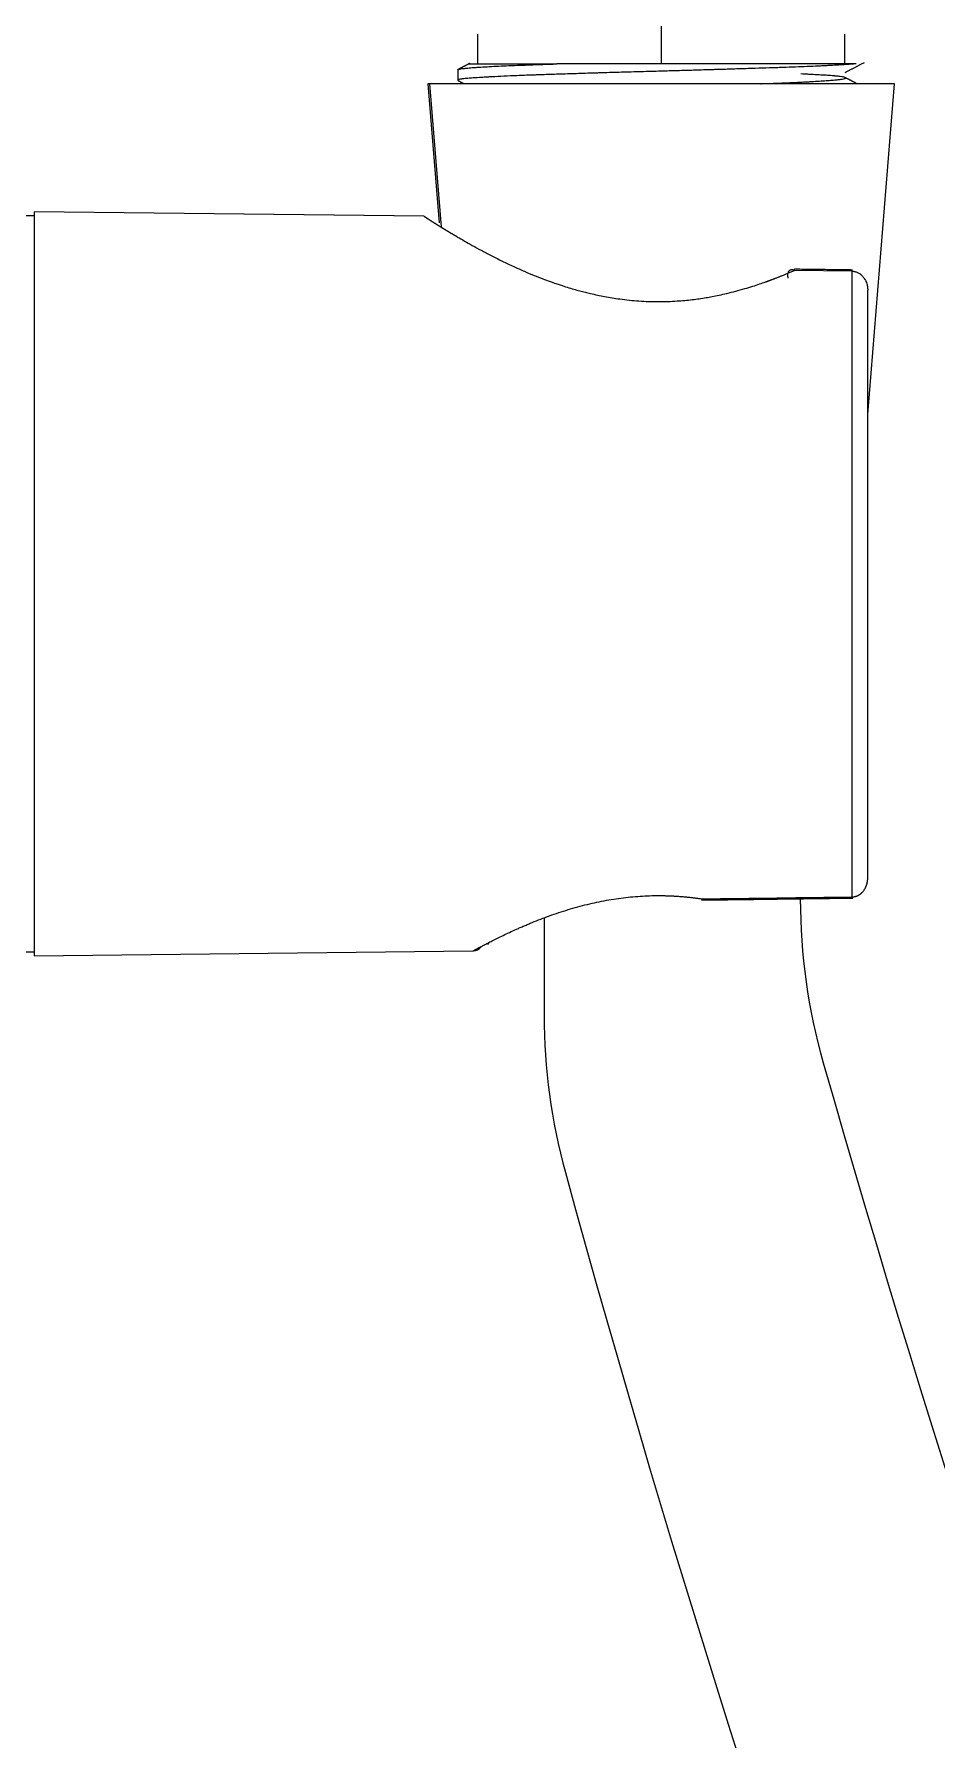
# Model space of a CAD drawing. Extents: x 19821 to 22981, y -91 to 2224.
# Drawn here: x 20713.3 to 20758.8, y 941.5 to 1027.4 of the extents above; entities that cross this region are included whole.
import ezdxf

# ---------------------------------------------------------------- set-up
doc = ezdxf.new("R2010")
doc.units = 0
doc.header["$LTSCALE"] = 10
doc.header["$MEASUREMENT"] = 0
doc.layers.get('0').update_dxf_attribs({"linetype": 'CONTINUOUS'})
doc.layers.add('1', color=7, linetype='CONTINUOUS')

msp = doc.modelspace()

# ---------------------------------------------------------------- linework, layer by layer
at = {"color": 7, "ltscale": 0.5}
for p, q in [((20751.944, 983.92), (20751.944, 983.838)), ((20739.039, 982.903), (20739.039, 977.995))]:
    msp.add_line(p, q, dxfattribs=at)
for centre, radius, start, end in [((20781.944, 983.838), 30, 180, 195.93825), ((20769.039, 977.995), 30, 180, 195.33822), ((21500.008, 1188.902), 776.771, 195.938254, 213.945498), ((21463.067, 1168.357), 749.661, 195.338215, 214.217207)]:
    msp.add_arc(centre, radius, start, end, dxfattribs=at)
at = {"layer": '1', "color": 7, "linetype": 'Continuous', "lineweight": 18}
for p, q in [((20735.681, 1027.439), (20735.681, 1025.939)), ((20754.181, 1025.939), (20754.181, 1027.439)), ((20734.681, 1025.639), (20734.681, 1025.116)), ((20744.931, 1025.939), (20739.675, 1025.939)), ((20754.752, 1025.939), (20744.931, 1025.939)), ((20733.181, 1024.939), (20733.745, 1017.924)), ((20733.269, 1024.939), (20733.181, 1024.939)), ((20756.681, 1024.939), (20733.269, 1024.939)), ((20755.341, 1008.263), (20756.681, 1024.939)), ((20713.341, 1018.289), (20710.341, 1018.289)), ((20732.985, 1018.266), (20713.341, 1018.489)), ((20713.341, 1018.489), (20713.341, 980.989)), ((20755.341, 984.919), (20755.341, 1014.527)), ((20710.341, 981.189), (20713.341, 981.189)), ((20713.341, 980.989), (20735.465, 981.24))]:
    msp.add_line(p, q, dxfattribs=at)
at = {"layer": '1', "color": 7, "linetype": 'Continuous', "lineweight": 13}
for p, q in [((20744.931, 1027.939), (20744.931, 1027.439)), ((20744.931, 1027.439), (20744.931, 1025.939)), ((20733.269, 1024.939), (20733.844, 1017.721)), ((20732.98, 1018.266), (20713.341, 1018.489)), ((20754.55, 1015.491), (20751.648, 1015.529)), ((20754.55, 983.955), (20754.55, 1015.491))]:
    msp.add_line(p, q, dxfattribs=at)
at = {"layer": '1', "color": 7, "linetype": 'Continuous', "lineweight": 18}
for centre, major_axis, ratio, start_param, end_param in [((20751.643, 1015.098), (-0.007, -0.5), 0.000023, 2.610295, 3.339644), ((20735.456, 981.74), (0.5, 0), 0.999998, 4.723779, 5.639293)]:
    msp.add_ellipse(centre, major_axis=major_axis, ratio=ratio, start_param=start_param, end_param=end_param, dxfattribs=at)
at = {"layer": '1', "color": 7, "linetype": 'Continuous', "lineweight": 13}
msp.add_ellipse((20746.979, 984.287), major_axis=(-0.007, 0.5), ratio=0.000023, start_param=2.615517, end_param=3.349187, dxfattribs=at)
at = {"layer": '1', "color": 7, "linetype": 'Continuous', "lineweight": 18}
for points, knots in [([(20734.681, 1025.639), (20734.681, 1025.644), (20734.686, 1025.649), (20734.704, 1025.658), (20734.715, 1025.662), (20734.735, 1025.667), (20734.742, 1025.669), (20734.759, 1025.673), (20734.767, 1025.675), (20734.815, 1025.685), (20734.864, 1025.692), (20734.985, 1025.708), (20735.126, 1025.724), (20735.311, 1025.74), (20735.466, 1025.753), (20735.52, 1025.757), (20735.605, 1025.763), (20735.635, 1025.765), (20735.694, 1025.769), (20735.725, 1025.771), (20735.881, 1025.782), (20736.015, 1025.79), (20736.302, 1025.806), (20736.455, 1025.814), (20736.779, 1025.829), (20736.949, 1025.836), (20737.309, 1025.851), (20737.498, 1025.858), (20737.747, 1025.868), (20737.797, 1025.869), (20737.898, 1025.873), (20738.051, 1025.879), (20738.208, 1025.885), (20738.527, 1025.896), (20738.967, 1025.912), (20739.435, 1025.928), (20739.675, 1025.937)], [0, 0, 0, 0, 0.053029, 0.053029, 0.092486, 0.092486, 0.112215, 0.112215, 0.131943, 0.131943, 0.210857, 0.210857, 0.289772, 0.368686, 0.368686, 0.408143, 0.408143, 0.427872, 0.427872, 0.4476, 0.4476, 0.526514, 0.526514, 0.605429, 0.605429, 0.684343, 0.684343, 0.763257, 0.763257, 0.782986, 0.782986, 0.802714, 0.842171, 0.842171, 0.921086, 1, 1, 1, 1]), ([(20735.243, 1025.939), (20735.244, 1025.939), (20735.246, 1025.939), (20735.261, 1025.939), (20735.291, 1025.939), (20735.389, 1025.939), (20735.455, 1025.939), (20735.562, 1025.939), (20735.584, 1025.939), (20735.631, 1025.939), (20735.705, 1025.939), (20735.788, 1025.939), (20735.968, 1025.939), (20736.104, 1025.939), (20736.41, 1025.939), (20736.581, 1025.939), (20736.815, 1025.939), (20736.863, 1025.939), (20736.937, 1025.939), (20736.962, 1025.939), (20737.012, 1025.939), (20737.138, 1025.939), (20737.27, 1025.939), (20737.596, 1025.939), (20737.826, 1025.939), (20738.312, 1025.939), (20738.568, 1025.939), (20738.97, 1025.939), (20739.108, 1025.939), (20739.389, 1025.939), (20739.532, 1025.939), (20739.678, 1025.939)], [0, 0, 0, 0, 0.024498, 0.024498, 0.132887, 0.132887, 0.241276, 0.241276, 0.268373, 0.268373, 0.29547, 0.349665, 0.349665, 0.458054, 0.458054, 0.566443, 0.566443, 0.593541, 0.593541, 0.607089, 0.607089, 0.620638, 0.674833, 0.674833, 0.783222, 0.783222, 0.891611, 0.891611, 0.945805, 0.945805, 1, 1, 1, 1]), ([(20754.752, 1025.939), (20754.673, 1025.932), (20754.584, 1025.924), (20754.386, 1025.91), (20754.169, 1025.895), (20753.913, 1025.88), (20753.637, 1025.864), (20753.49, 1025.857), (20753.293, 1025.847), (20753.253, 1025.845), (20753.171, 1025.841), (20753.048, 1025.835), (20752.92, 1025.829), (20752.659, 1025.817), (20752.477, 1025.809), (20752.098, 1025.793), (20751.901, 1025.785), (20751.492, 1025.77), (20751.28, 1025.762), (20751.005, 1025.753), (20750.95, 1025.751), (20750.838, 1025.748), (20750.781, 1025.746), (20750.611, 1025.74), (20750.496, 1025.736), (20750.148, 1025.725), (20749.674, 1025.71), (20748.936, 1025.687), (20748.426, 1025.672), (20748.036, 1025.66), (20747.905, 1025.656), (20747.707, 1025.65), (20747.64, 1025.648), (20747.507, 1025.644), (20747.441, 1025.642), (20747.107, 1025.632), (20746.838, 1025.624), (20746.298, 1025.608), (20746.027, 1025.6), (20745.481, 1025.585), (20745.207, 1025.578), (20744.931, 1025.57)], [0, 0, 0, 0, 0.0625, 0.0625, 0.125, 0.1875, 0.1875, 0.25, 0.25, 0.265625, 0.265625, 0.28125, 0.3125, 0.3125, 0.375, 0.375, 0.4375, 0.4375, 0.5, 0.5, 0.515625, 0.515625, 0.53125, 0.53125, 0.5625, 0.5625, 0.625, 0.6875, 0.75, 0.75, 0.78125, 0.78125, 0.796875, 0.796875, 0.8125, 0.8125, 0.875, 0.875, 0.9375, 0.9375, 1, 1, 1, 1]), ([(20744.931, 1025.57), (20744.592, 1025.561), (20744.257, 1025.552), (20743.591, 1025.534), (20743.261, 1025.524), (20742.606, 1025.505), (20742.281, 1025.496), (20741.879, 1025.484), (20741.758, 1025.48), (20741.638, 1025.476), (20741.558, 1025.474), (20741.518, 1025.473), (20741.319, 1025.466), (20741.162, 1025.461), (20740.696, 1025.447), (20740.092, 1025.427), (20739.519, 1025.409), (20739.101, 1025.395), (20738.964, 1025.391), (20738.761, 1025.384), (20738.694, 1025.382), (20738.561, 1025.377), (20738.494, 1025.375), (20738.168, 1025.363), (20737.919, 1025.354), (20737.447, 1025.335), (20737.222, 1025.326), (20736.798, 1025.307), (20736.599, 1025.297), (20736.364, 1025.284), (20736.318, 1025.282), (20736.251, 1025.278), (20736.228, 1025.277), (20736.184, 1025.275), (20736.074, 1025.268), (20735.97, 1025.262), (20735.733, 1025.248), (20735.59, 1025.239), (20735.335, 1025.221), (20735.222, 1025.212), (20735.076, 1025.198), (20735.031, 1025.193), (20734.969, 1025.186), (20734.949, 1025.184), (20734.912, 1025.179), (20734.895, 1025.177), (20734.812, 1025.165), (20734.763, 1025.156), (20734.698, 1025.137), (20734.681, 1025.127), (20734.681, 1025.112), (20734.685, 1025.107), (20734.693, 1025.102)], [0, 0, 0, 0, 0.06061, 0.06061, 0.121219, 0.121219, 0.181829, 0.181829, 0.196982, 0.204558, 0.204558, 0.212134, 0.212134, 0.242439, 0.242439, 0.303049, 0.363658, 0.363658, 0.393963, 0.393963, 0.409116, 0.409116, 0.424268, 0.424268, 0.484878, 0.484878, 0.545488, 0.545488, 0.606097, 0.606097, 0.62125, 0.62125, 0.628826, 0.628826, 0.636402, 0.666707, 0.666707, 0.727317, 0.727317, 0.787927, 0.787927, 0.818232, 0.818232, 0.833384, 0.833384, 0.848536, 0.848536, 0.909146, 0.909146, 0.969756, 0.969756, 1, 1, 1, 1]), ([(20749.949, 1024.939), (20749.96, 1024.939), (20749.971, 1024.94), (20750.034, 1024.942), (20750.188, 1024.948), (20750.338, 1024.953), (20750.634, 1024.965), (20751.016, 1024.98), (20751.372, 1024.995), (20751.716, 1025.01), (20751.882, 1025.017), (20752.081, 1025.027), (20752.12, 1025.029), (20752.198, 1025.033), (20752.237, 1025.035), (20752.351, 1025.041), (20752.424, 1025.044), (20752.639, 1025.056), (20752.773, 1025.064), (20753.024, 1025.08), (20753.141, 1025.087), (20753.357, 1025.103), (20753.457, 1025.11), (20753.595, 1025.122), (20753.638, 1025.125), (20753.701, 1025.131), (20753.721, 1025.133), (20753.76, 1025.137), (20753.779, 1025.138), (20753.871, 1025.148), (20753.935, 1025.155), (20754.045, 1025.17), (20754.136, 1025.184), (20754.19, 1025.199), (20754.216, 1025.211), (20754.222, 1025.214), (20754.228, 1025.22), (20754.229, 1025.222), (20754.23, 1025.226), (20754.23, 1025.228), (20754.228, 1025.238), (20754.215, 1025.246), (20754.171, 1025.262), (20754.139, 1025.27), (20754.057, 1025.286), (20754.006, 1025.293), (20753.885, 1025.309), (20753.816, 1025.316), (20753.716, 1025.325), (20753.696, 1025.327), (20753.654, 1025.331), (20753.589, 1025.336), (20753.52, 1025.342), (20753.375, 1025.353), (20753.165, 1025.367), (20752.922, 1025.382), (20752.662, 1025.396), (20752.524, 1025.404), (20752.34, 1025.413), (20752.303, 1025.415), (20752.228, 1025.419), (20752.189, 1025.421), (20752.093, 1025.426), (20752.034, 1025.429), (20751.974, 1025.432)], [0, 0, 0, 0, 0.002491, 0.002491, 0.014025, 0.037092, 0.037092, 0.083226, 0.12936, 0.12936, 0.175494, 0.175494, 0.187027, 0.187027, 0.198561, 0.198561, 0.221628, 0.221628, 0.267762, 0.267762, 0.313896, 0.313896, 0.36003, 0.36003, 0.383097, 0.383097, 0.39463, 0.39463, 0.406163, 0.406163, 0.452297, 0.452297, 0.498431, 0.544565, 0.544565, 0.567632, 0.567632, 0.579166, 0.579166, 0.590699, 0.590699, 0.636833, 0.636833, 0.682967, 0.682967, 0.729101, 0.729101, 0.775235, 0.775235, 0.786769, 0.786769, 0.798302, 0.821369, 0.821369, 0.867503, 0.913637, 0.913637, 0.959771, 0.959771, 0.971305, 0.971305, 0.982838, 0.982838, 1, 1, 1, 1]), ([(20754.217, 1025.514), (20754.224, 1025.519), (20754.229, 1025.523), (20754.23, 1025.529), (20754.23, 1025.529), (20754.23, 1025.53)], [0, 0, 0, 0, 0.892095, 0.892095, 1, 1, 1, 1]), ([(20732.98, 1018.266), (20732.981, 1018.266), (20732.981, 1018.266), (20732.981, 1018.266), (20732.981, 1018.265), (20732.982, 1018.265), (20732.983, 1018.264), (20732.984, 1018.263), (20732.986, 1018.262), (20732.987, 1018.261), (20732.989, 1018.26), (20732.991, 1018.259), (20732.993, 1018.257), (20732.995, 1018.256), (20732.998, 1018.254), (20733.001, 1018.252), (20733.004, 1018.25), (20733.007, 1018.248), (20733.011, 1018.245), (20733.014, 1018.243), (20733.018, 1018.24), (20733.023, 1018.237), (20733.027, 1018.234), (20733.032, 1018.231), (20733.036, 1018.228), (20733.041, 1018.225), (20733.047, 1018.221), (20733.052, 1018.218), (20733.058, 1018.214), (20733.064, 1018.21), (20733.07, 1018.206), (20733.077, 1018.201), (20733.083, 1018.197), (20733.09, 1018.193), (20733.098, 1018.188), (20733.105, 1018.183), (20733.113, 1018.178), (20733.121, 1018.173), (20733.129, 1018.167), (20733.137, 1018.162), (20733.146, 1018.156), (20733.155, 1018.151), (20733.164, 1018.145), (20733.173, 1018.139), (20733.183, 1018.132), (20733.193, 1018.126), (20733.203, 1018.119), (20733.213, 1018.113), (20733.224, 1018.106), (20733.234, 1018.099), (20733.246, 1018.092), (20733.257, 1018.084), (20733.269, 1018.077), (20733.28, 1018.069), (20733.293, 1018.062), (20733.305, 1018.054), (20733.318, 1018.045), (20733.33, 1018.037), (20733.344, 1018.029), (20733.357, 1018.02), (20733.371, 1018.012), (20733.384, 1018.003), (20733.399, 1017.994), (20733.413, 1017.984), (20733.428, 1017.975), (20733.443, 1017.966), (20733.458, 1017.956), (20733.473, 1017.946), (20733.489, 1017.936), (20733.505, 1017.926), (20733.521, 1017.916), (20733.538, 1017.905), (20733.555, 1017.895), (20733.572, 1017.884), (20733.589, 1017.873), (20733.607, 1017.862), (20733.624, 1017.851), (20733.642, 1017.84), (20733.661, 1017.828), (20733.679, 1017.816), (20733.698, 1017.805), (20733.718, 1017.793), (20733.737, 1017.781), (20733.757, 1017.768), (20733.777, 1017.756), (20733.797, 1017.743), (20733.817, 1017.731), (20733.838, 1017.718), (20733.859, 1017.705), (20733.88, 1017.691), (20733.902, 1017.678), (20733.924, 1017.665), (20733.946, 1017.651), (20733.968, 1017.637), (20733.991, 1017.623), (20734.014, 1017.609), (20734.037, 1017.595), (20734.061, 1017.581), (20734.084, 1017.566), (20734.108, 1017.552), (20734.133, 1017.537), (20734.157, 1017.522), (20734.182, 1017.507), (20734.207, 1017.492), (20734.232, 1017.476), (20734.258, 1017.461), (20734.284, 1017.445), (20734.31, 1017.43), (20734.337, 1017.414), (20734.363, 1017.398), (20734.39, 1017.382), (20734.418, 1017.365), (20734.445, 1017.349), (20734.473, 1017.332), (20734.501, 1017.316), (20734.529, 1017.299), (20734.558, 1017.282), (20734.587, 1017.265), (20734.616, 1017.248), (20734.645, 1017.23), (20734.776, 1017.154), (20735.024, 1017.01), (20735.419, 1016.786), (20735.865, 1016.542), (20736.367, 1016.278), (20736.914, 1016.003), (20737.477, 1015.735), (20738.018, 1015.494), (20738.508, 1015.288), (20738.94, 1015.118), (20739.307, 1014.982), (20739.602, 1014.878), (20739.891, 1014.781), (20740.191, 1014.685), (20740.52, 1014.587), (20740.825, 1014.502), (20741.104, 1014.429), (20741.517, 1014.329), (20742.091, 1014.207), (20742.75, 1014.099), (20743.33, 1014.03), (20743.814, 1013.989), (20744.298, 1013.963), (20744.782, 1013.955), (20745.263, 1013.963), (20745.838, 1013.991), (20746.485, 1014.051), (20747.069, 1014.135), (20747.516, 1014.214), (20747.867, 1014.284), (20748.264, 1014.374), (20748.698, 1014.483), (20749.131, 1014.604), (20749.532, 1014.727), (20749.88, 1014.841), (20750.095, 1014.915), (20750.2, 1014.953), (20750.213, 1014.958), (20750.229, 1014.963), (20750.248, 1014.97), (20750.27, 1014.978), (20750.295, 1014.987), (20750.323, 1014.997), (20750.354, 1015.009), (20750.388, 1015.021), (20750.425, 1015.035), (20750.465, 1015.05), (20750.508, 1015.066), (20750.553, 1015.083), (20750.602, 1015.101), (20750.653, 1015.121), (20750.708, 1015.142), (20750.765, 1015.164), (20750.824, 1015.187), (20750.887, 1015.212), (20750.952, 1015.238), (20751.02, 1015.265), (20751.09, 1015.293), (20751.163, 1015.323), (20751.238, 1015.354), (20751.316, 1015.387), (20751.396, 1015.421), (20751.478, 1015.456), (20751.563, 1015.492), (20751.619, 1015.517), (20751.648, 1015.529)], [0, 0, 0, 0, 0.001832, 0.003668, 0.005508, 0.007352, 0.009199, 0.01105, 0.012905, 0.014764, 0.016627, 0.018493, 0.020363, 0.022237, 0.024115, 0.025996, 0.027881, 0.02977, 0.031663, 0.033559, 0.035459, 0.037363, 0.03927, 0.041181, 0.043096, 0.045014, 0.046936, 0.048862, 0.050791, 0.052724, 0.054661, 0.056601, 0.058544, 0.060492, 0.062442, 0.064397, 0.066354, 0.068316, 0.070281, 0.072249, 0.074221, 0.076197, 0.078176, 0.080158, 0.082144, 0.084134, 0.086127, 0.088124, 0.090125, 0.092129, 0.094136, 0.096148, 0.098162, 0.100181, 0.102203, 0.104228, 0.106257, 0.10829, 0.110326, 0.112366, 0.114409, 0.116456, 0.118506, 0.12056, 0.122618, 0.124679, 0.126743, 0.128811, 0.130883, 0.132958, 0.135037, 0.137119, 0.139205, 0.141294, 0.143387, 0.145483, 0.147583, 0.149686, 0.151793, 0.153903, 0.156016, 0.158134, 0.160255, 0.162379, 0.164507, 0.166638, 0.168773, 0.170912, 0.173054, 0.1752, 0.177349, 0.179501, 0.181658, 0.183817, 0.185981, 0.188148, 0.190318, 0.192492, 0.194669, 0.19685, 0.199035, 0.201222, 0.203414, 0.205609, 0.207807, 0.210009, 0.212214, 0.214423, 0.216635, 0.218851, 0.22107, 0.223292, 0.225518, 0.227747, 0.22998, 0.232216, 0.234455, 0.236698, 0.238945, 0.241194, 0.243448, 0.268566, 0.295074, 0.322963, 0.352229, 0.382873, 0.412955, 0.439594, 0.4628, 0.482583, 0.498948, 0.511899, 0.521439, 0.536375, 0.550114, 0.562658, 0.574009, 0.584168, 0.612461, 0.642075, 0.660414, 0.678685, 0.696888, 0.715025, 0.733098, 0.751109, 0.779916, 0.80684, 0.818625, 0.832509, 0.848496, 0.866583, 0.885676, 0.902786, 0.917912, 0.931048, 0.931483, 0.932057, 0.93277, 0.933621, 0.934611, 0.935739, 0.937007, 0.938412, 0.939957, 0.94164, 0.943462, 0.945423, 0.947522, 0.949761, 0.952138, 0.954654, 0.957308, 0.960102, 0.963034, 0.966106, 0.969316, 0.972665, 0.976154, 0.979781, 0.983547, 0.987452, 0.991496, 0.995678, 1, 1, 1, 1]), ([(20754.55, 1015.491), (20754.555, 1015.491), (20754.564, 1015.491), (20754.578, 1015.49), (20754.592, 1015.489), (20754.607, 1015.488), (20754.621, 1015.486), (20754.636, 1015.484), (20754.65, 1015.482), (20754.665, 1015.479), (20754.68, 1015.476), (20754.712, 1015.469), (20754.764, 1015.454), (20754.828, 1015.428), (20754.894, 1015.394), (20754.942, 1015.362), (20754.984, 1015.33), (20755.022, 1015.298), (20755.07, 1015.252), (20755.121, 1015.193), (20755.174, 1015.12), (20755.218, 1015.043), (20755.26, 1014.954), (20755.291, 1014.867), (20755.312, 1014.787), (20755.323, 1014.731), (20755.329, 1014.694), (20755.334, 1014.658), (20755.337, 1014.624), (20755.339, 1014.59), (20755.341, 1014.558), (20755.341, 1014.537), (20755.341, 1014.527)], [0, 0, 0, 0, 0.010058, 0.020236, 0.030532, 0.040942, 0.051461, 0.062092, 0.072839, 0.083703, 0.094684, 0.105775, 0.154988, 0.211459, 0.257641, 0.315321, 0.336523, 0.372781, 0.423927, 0.480028, 0.54116, 0.621301, 0.672024, 0.754159, 0.823417, 0.851415, 0.878489, 0.904634, 0.92985, 0.954143, 0.977523, 1, 1, 1, 1]), ([(20754.55, 983.955), (20754.554, 983.955), (20754.563, 983.955), (20754.576, 983.956), (20754.589, 983.957), (20754.602, 983.958), (20754.615, 983.959), (20754.628, 983.961), (20754.641, 983.963), (20754.654, 983.965), (20754.667, 983.967), (20754.68, 983.97), (20754.693, 983.973), (20754.706, 983.976), (20754.719, 983.979), (20754.732, 983.983), (20754.745, 983.987), (20754.758, 983.991), (20754.771, 983.996), (20754.784, 984), (20754.797, 984.005), (20754.809, 984.011), (20754.822, 984.016), (20754.834, 984.022), (20754.847, 984.028), (20754.859, 984.035), (20754.872, 984.041), (20754.884, 984.048), (20754.896, 984.055), (20754.909, 984.063), (20754.921, 984.07), (20754.933, 984.078), (20754.945, 984.086), (20754.956, 984.095), (20754.968, 984.104), (20754.98, 984.113), (20754.991, 984.122), (20755.002, 984.131), (20755.014, 984.141), (20755.025, 984.151), (20755.036, 984.161), (20755.063, 984.187), (20755.104, 984.232), (20755.157, 984.301), (20755.205, 984.378), (20755.237, 984.441), (20755.256, 984.485), (20755.265, 984.508), (20755.274, 984.531), (20755.282, 984.556), (20755.29, 984.581), (20755.298, 984.607), (20755.306, 984.635), (20755.312, 984.663), (20755.319, 984.692), (20755.324, 984.722), (20755.329, 984.753), (20755.333, 984.784), (20755.337, 984.817), (20755.339, 984.85), (20755.341, 984.884), (20755.341, 984.908), (20755.341, 984.919)], [0, 0, 0, 0, 0.009418, 0.018854, 0.028311, 0.037789, 0.04729, 0.056814, 0.066364, 0.075939, 0.085541, 0.095172, 0.104832, 0.114523, 0.124245, 0.134, 0.143788, 0.153612, 0.163471, 0.173367, 0.183301, 0.193273, 0.203286, 0.213339, 0.223434, 0.233572, 0.243753, 0.253979, 0.26425, 0.274568, 0.284932, 0.295345, 0.305806, 0.316317, 0.326878, 0.337491, 0.348155, 0.358872, 0.369643, 0.380467, 0.391346, 0.402281, 0.461734, 0.524444, 0.590473, 0.65987, 0.677008, 0.694696, 0.712936, 0.731726, 0.751066, 0.770956, 0.791396, 0.812385, 0.833923, 0.85601, 0.878643, 0.901824, 0.925551, 0.949823, 0.974639, 1, 1, 1, 1]), ([(20735.462, 981.24), (20735.462, 981.24), (20735.462, 981.24), (20735.462, 981.24), (20735.463, 981.24), (20735.464, 981.241), (20735.465, 981.241), (20735.466, 981.242), (20735.467, 981.243), (20735.469, 981.243), (20735.471, 981.244), (20735.473, 981.245), (20735.475, 981.247), (20735.478, 981.248), (20735.481, 981.249), (20735.484, 981.251), (20735.487, 981.253), (20735.49, 981.255), (20735.494, 981.256), (20735.498, 981.259), (20735.502, 981.261), (20735.506, 981.263), (20735.511, 981.265), (20735.516, 981.268), (20735.521, 981.271), (20735.526, 981.273), (20735.531, 981.276), (20735.537, 981.279), (20735.543, 981.283), (20735.549, 981.286), (20735.555, 981.289), (20735.562, 981.293), (20735.569, 981.296), (20735.576, 981.3), (20735.583, 981.304), (20735.59, 981.308), (20735.598, 981.312), (20735.606, 981.316), (20735.614, 981.321), (20735.622, 981.325), (20735.631, 981.33), (20735.64, 981.334), (20735.649, 981.339), (20735.658, 981.344), (20735.667, 981.349), (20735.677, 981.354), (20735.687, 981.36), (20735.734, 981.385), (20735.828, 981.435), (20735.994, 981.523), (20736.19, 981.625), (20736.417, 981.741), (20736.678, 981.872), (20736.97, 982.015), (20737.292, 982.167), (20737.584, 982.301), (20737.832, 982.412), (20738.027, 982.496), (20738.227, 982.581), (20738.502, 982.695), (20738.859, 982.836), (20739.306, 983.003), (20739.768, 983.163), (20740.241, 983.314), (20740.723, 983.454), (20741.205, 983.579), (20741.689, 983.69), (20742.172, 983.785), (20742.66, 983.865), (20743.147, 983.929), (20743.631, 983.977), (20744.111, 984.008), (20744.59, 984.023), (20744.939, 984.022), (20745.157, 984.017), (20745.245, 984.015), (20745.333, 984.012), (20745.421, 984.008), (20745.508, 984.004), (20745.596, 983.999), (20745.684, 983.994), (20745.771, 983.988), (20745.858, 983.982), (20745.945, 983.976), (20746.033, 983.968), (20746.12, 983.961), (20746.207, 983.952), (20746.293, 983.943), (20746.38, 983.934), (20746.467, 983.924), (20746.553, 983.914), (20746.64, 983.903), (20746.726, 983.892), (20746.812, 983.88), (20746.899, 983.868), (20746.956, 983.859), (20746.984, 983.855)], [0, 0, 0, 0, 0.002717, 0.005433, 0.008149, 0.010863, 0.013576, 0.016289, 0.019001, 0.021713, 0.024424, 0.027134, 0.029844, 0.032553, 0.035263, 0.037972, 0.04068, 0.043389, 0.046097, 0.048806, 0.051514, 0.054223, 0.056931, 0.05964, 0.062349, 0.065059, 0.067769, 0.070479, 0.07319, 0.075901, 0.078613, 0.081326, 0.084039, 0.086753, 0.089468, 0.092184, 0.094901, 0.097619, 0.100338, 0.103059, 0.10578, 0.108503, 0.111227, 0.113952, 0.116679, 0.119408, 0.122138, 0.124869, 0.157203, 0.189552, 0.222014, 0.254682, 0.288703, 0.322723, 0.356846, 0.391173, 0.408592, 0.425986, 0.443369, 0.460754, 0.495363, 0.529558, 0.563008, 0.596232, 0.628297, 0.65984, 0.689827, 0.719376, 0.748602, 0.777623, 0.80545, 0.833041, 0.860508, 0.887968, 0.893027, 0.898084, 0.903141, 0.908197, 0.913255, 0.918313, 0.923374, 0.928438, 0.933505, 0.938576, 0.943651, 0.948733, 0.95382, 0.958915, 0.964017, 0.969127, 0.974247, 0.979375, 0.984515, 0.989665, 0.994826, 1, 1, 1, 1]), ([(20754.55, 983.955), (20754.55, 983.937), (20754.551, 983.921), (20754.551, 983.897), (20754.551, 983.889), (20754.551, 983.885), (20754.55, 983.889), (20754.55, 983.906), (20754.549, 983.913), (20754.549, 983.931), (20754.549, 983.941), (20754.548, 983.953), (20754.548, 983.953), (20754.548, 983.953)], [0, 0, 0, 0, 0.25, 0.25, 0.5, 0.5, 0.75, 0.75, 0.874999, 0.874999, 0.999999, 0.999999, 1, 1, 1, 1])]:
    msp.add_open_spline(points, degree=3, knots=knots, dxfattribs=at)
for points, degree in [([(20735.311, 1025.974), (20735.001, 1025.813), (20734.692, 1025.651)], 2), ([(20754.203, 1025.507), (20754.69, 1025.761), (20755.178, 1026.015)], 2), ([(20734.683, 1025.108), (20734.844, 1025.023), (20735.006, 1024.939)], 2), ([(20754.799, 1024.939), (20754.501, 1025.095), (20754.202, 1025.251)], 2), ([(20754.569, 1015.55), (20751.649, 1015.589)], 1), ([(20746.985, 983.798), (20754.597, 983.898)], 1), ([(20754.55, 983.929), (20754.597, 983.929)], 1), ([(20736.237, 981.631), (20736.224, 981.593), (20736.195, 981.562)], 2)]:
    msp.add_open_spline(points, degree=degree, dxfattribs=at)
at = {"layer": '1', "color": 7, "linetype": 'Continuous', "lineweight": 13}
msp.add_open_spline([(20751.335, 1015.133), (20751.334, 1015.137), (20751.332, 1015.144), (20751.33, 1015.156), (20751.328, 1015.167), (20751.326, 1015.179), (20751.324, 1015.192), (20751.322, 1015.205), (20751.32, 1015.218), (20751.319, 1015.231), (20751.318, 1015.245), (20751.317, 1015.259), (20751.317, 1015.273), (20751.317, 1015.288), (20751.317, 1015.303), (20751.318, 1015.318), (20751.319, 1015.333), (20751.321, 1015.357), (20751.327, 1015.393), (20751.339, 1015.434), (20751.354, 1015.468), (20751.367, 1015.49), (20751.387, 1015.517), (20751.416, 1015.544), (20751.457, 1015.564), (20751.496, 1015.572), (20751.534, 1015.572), (20751.564, 1015.566), (20751.587, 1015.558), (20751.604, 1015.552), (20751.619, 1015.545), (20751.634, 1015.538), (20751.644, 1015.532), (20751.648, 1015.529)], degree=3, knots=[0, 0, 0, 0, 0.011991, 0.024463, 0.037418, 0.050858, 0.064783, 0.079196, 0.094095, 0.109482, 0.125357, 0.14172, 0.158571, 0.175908, 0.193732, 0.212041, 0.230834, 0.25011, 0.304324, 0.375093, 0.430588, 0.472263, 0.500114, 0.597757, 0.681041, 0.749958, 0.816499, 0.874947, 0.902845, 0.92929, 0.954286, 0.977848, 1, 1, 1, 1], dxfattribs=at)
msp.add_open_spline([(20746.984, 983.855), (20749.506, 983.888), (20752.028, 983.922), (20754.55, 983.955)], degree=3, dxfattribs=at)

doc.saveas('drawing.dxf')
